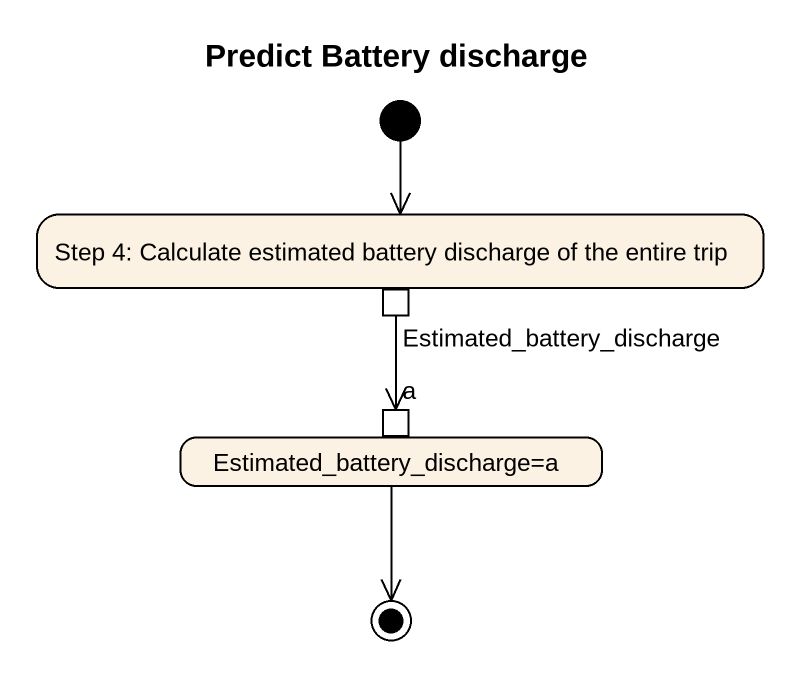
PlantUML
@startuml
title Predict Battery discharge
hide empty description
state "Step 4: Calculate estimated battery discharge of the entire trip" as Step_4_Calculate_estimated {
  state Estimated_battery_discharge <<outputPin>>
}
state "Estimated_battery_discharge=a" as Estimated_battery_discharge_2 {
  state a <<inputPin>>
}
[*] --> Step_4_Calculate_estimated
Estimated_battery_discharge --> a
Estimated_battery_discharge_2 --> [*]
@enduml
